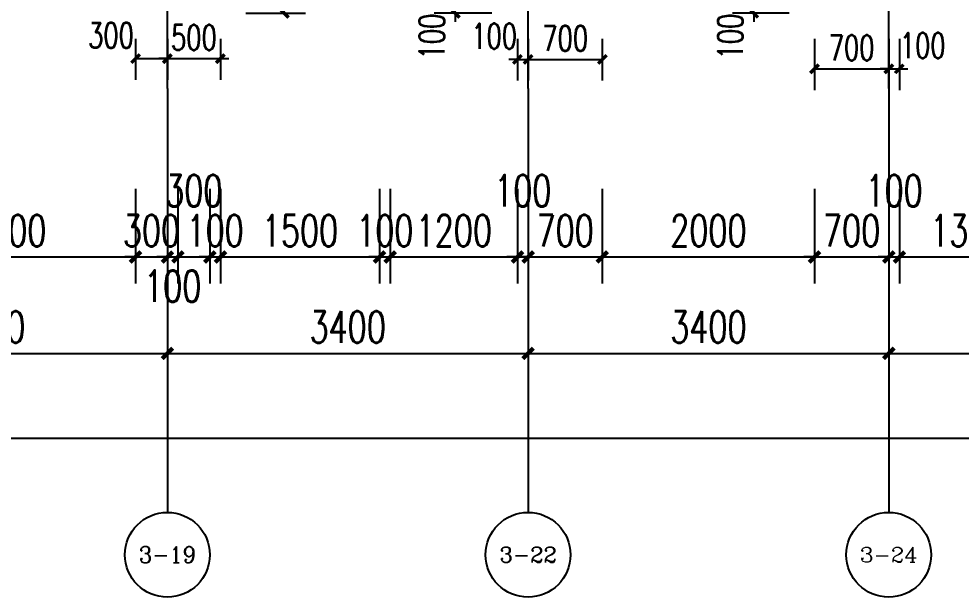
# Model space of a CAD drawing. Extents: x -59851 to 653804, y -249523 to 437614.
# Drawn here: x -11514 to -2631, y -57703 to -52247 of the extents above; entities that cross this region are included whole.
import ezdxf
from ezdxf.enums import TextEntityAlignment as Align

# ---------------------------------------------------------------- set-up
doc = ezdxf.new("R2010")
doc.units = 0
doc.header["$LTSCALE"] = 1000
doc.header["$MEASUREMENT"] = 0
for name, color, linetype in [('A-第三道尺寸线', 105, 'Continuous'), ('AXIS', 3, 'Continuous'), ('AXIS_TEXT', 7, 'Continuous'), ('DOTE', 16, 'Continuous')]:
    doc.layers.add(name, color=color, linetype=linetype)
doc.layers.add('A-第四道尺寸线(线脚尺寸)', color=105, linetype='Continuous', lineweight=5)
doc.styles.add('_TCH_AXIS', font='COMPLEX', dxfattribs={"bigfont": 'GBCBIG'})
doc.styles.add('_TCH_DIM_T3', font='SIMPLEX.shx', dxfattribs={"width": 0.705882, "bigfont": 'GBCBIG.shx'})
doc.styles.add('COMPLEX', font='COMPLEX')
doc.dimstyles.new('_TCH_ARCH&&100', dxfattribs={"dimtxt": 297.5, "dimasz": 100, "dimexe": 250, "dimexo": 300, "dimgap": 100, "dimtad": 1, "dimdec": 0, "dimzin": 0, "dimdsep": 46, "dimtxsty": '_TCH_DIM_T3', "dimblk": 'ARCHTICK', "dimcen": 0.09, "dimclrt": 7, "dimazin": 2, "dimtfac": 1, "dimtdec": 0, "dimtix": 1, "dimtmove": 2, "dimatfit": 3, "dimfxl": 0, "dimtolj": 1, "dimtzin": 0, "dimarcsym": 0})
doc.dimstyles.new('_TCH_ARCH&&80', dxfattribs={"dimtxt": 238, "dimasz": 80, "dimexe": 200, "dimexo": 240, "dimgap": 80, "dimtad": 1, "dimdec": 0, "dimzin": 0, "dimdsep": 46, "dimtxsty": '_TCH_DIM_T3', "dimblk": 'ARCHTICK', "dimcen": 0.09, "dimclrt": 7, "dimazin": 2, "dimtfac": 1, "dimtdec": 0, "dimtix": 1, "dimtmove": 2, "dimatfit": 3, "dimfxl": 0, "dimtolj": 1, "dimtzin": 0, "dimarcsym": 0})

# ---------------------------------------------------------------- blocks, each defined once
blk = doc.blocks.new('zhouxianssceng0329')
at = {"layer": 'DOTE'}
for p, q in [((-3313.7, 132089.9), (-3313.7, 148798.2)), ((-10113.7, 132089.9), (-10113.7, 143398.2)), ((-6713.7, 132089.9), (-6713.7, 143398.2))]:
    blk.add_line(p, q, dxfattribs=at)
blk = doc.blocks.new('_ArchTick')
at = {"color": 0, "linetype": 'ByBlock', "const_width": 0.4}
blk.add_lwpolyline([(-0.5, -0.5), (0.5, 0.5)], dxfattribs=at)
blk = doc.blocks.new('*D512')
at = {"layer": 'A-第四道尺寸线(线脚尺寸)', "color": 0, "lineweight": -2, "transparency": 16777216}
for p, q in [((-10413.7, -45641.8), (-10413.7, -46030)), ((-10113.7, -45641.8), (-10113.7, -46030)), ((-10413.7, -45830), (-10113.7, -45830))]:
    blk.add_line(p, q, dxfattribs=at)
at = {"layer": 'Defpoints', "color": 0, "transparency": 16777216}
for p in [(-10413.7, -45401.8), (-10113.7, -45401.8), (-10113.7, -45830)]:
    blk.add_point(p, dxfattribs=at)
at = {"layer": 'A-第四道尺寸线(线脚尺寸)', "color": 0, "lineweight": -2, "transparency": 16777216, "xscale": 80, "yscale": 80, "zscale": 80, "rotation": 180}
blk.add_blockref('_ArchTick', (-10413.7, -45830), dxfattribs=at)
at = {"layer": 'A-第四道尺寸线(线脚尺寸)', "color": 0, "lineweight": -2, "transparency": 16777216, "xscale": 80, "yscale": 80, "zscale": 80}
blk.add_blockref('_ArchTick', (-10113.7, -45830), dxfattribs=at)
at = {"layer": 'A-第四道尺寸线(线脚尺寸)', "color": 7, "transparency": 16777216, "insert": (-10644.9, -45610), "char_height": 238, "attachment_point": 5, "style": '_TCH_DIM_T3'}
blk.add_mtext('\\A1;300', dxfattribs=at)
blk = doc.blocks.new('*D513')
at = {"layer": 'A-第四道尺寸线(线脚尺寸)', "color": 0, "lineweight": -2, "transparency": 16777216}
for p, q in [((-10113.7, -45641.8), (-10113.7, -46030)), ((-9613.7, -45641.8), (-9613.7, -46030)), ((-10113.7, -45830), (-10193.7, -45830)), ((-10113.7, -45830), (-9613.7, -45830)), ((-9613.7, -45830), (-9533.7, -45830))]:
    blk.add_line(p, q, dxfattribs=at)
at = {"layer": 'Defpoints', "color": 0, "transparency": 16777216}
for p in [(-10113.7, -45401.8), (-9613.7, -45401.8), (-9613.7, -45830)]:
    blk.add_point(p, dxfattribs=at)
at = {"layer": 'A-第四道尺寸线(线脚尺寸)', "color": 0, "lineweight": -2, "transparency": 16777216, "xscale": 80, "yscale": 80, "zscale": 80}
blk.add_blockref('_ArchTick', (-10113.7, -45830), dxfattribs=at)
at = {"layer": 'A-第四道尺寸线(线脚尺寸)', "color": 0, "lineweight": -2, "transparency": 16777216, "xscale": 80, "yscale": 80, "zscale": 80, "rotation": 180}
blk.add_blockref('_ArchTick', (-9613.7, -45830), dxfattribs=at)
at = {"layer": 'A-第四道尺寸线(线脚尺寸)', "color": 7, "transparency": 16777216, "insert": (-9863.7, -45631), "char_height": 238, "attachment_point": 5, "style": '_TCH_DIM_T3'}
blk.add_mtext('\\A1;500', dxfattribs=at)
blk = doc.blocks.new('*D514')
at = {"layer": 'A-第四道尺寸线(线脚尺寸)', "color": 0, "lineweight": -2, "transparency": 16777216}
for p, q in [((-9373.7, -45201.8), (-8811.4, -45201.8)), ((-9011.4, -45401.8), (-9011.4, -45201.8)), ((-9373.7, -45401.8), (-8811.4, -45401.8))]:
    blk.add_line(p, q, dxfattribs=at)
at = {"layer": 'Defpoints', "color": 0, "transparency": 16777216}
for p in [(-9613.7, -45201.8), (-9011.4, -45201.8), (-9613.7, -45401.8)]:
    blk.add_point(p, dxfattribs=at)
at = {"layer": 'A-第四道尺寸线(线脚尺寸)', "color": 0, "lineweight": -2, "transparency": 16777216, "xscale": 80, "yscale": 80, "zscale": 80}
for p, rotation in [((-9011.4, -45201.8), 90), ((-9011.4, -45401.8), 270)]:
    blk.add_blockref('_ArchTick', p, dxfattribs=dict(at, rotation=rotation))
at = {"layer": 'A-第四道尺寸线(线脚尺寸)', "color": 7, "transparency": 16777216, "insert": (-9231.4, -44970.6), "char_height": 238, "attachment_point": 5, "rotation": 90, "style": '_TCH_DIM_T3'}
blk.add_mtext('\\A1;200', dxfattribs=at)
blk = doc.blocks.new('*D515')
at = {"layer": 'A-第四道尺寸线(线脚尺寸)', "color": 0, "lineweight": -2, "transparency": 16777216}
for p, q in [((-6813.7, -45641.8), (-6813.7, -46037.7)), ((-6713.7, -45641.8), (-6713.7, -46037.7)), ((-6813.7, -45837.7), (-6893.7, -45837.7)), ((-6813.7, -45837.7), (-6713.7, -45837.7)), ((-6713.7, -45837.7), (-6633.7, -45837.7))]:
    blk.add_line(p, q, dxfattribs=at)
at = {"layer": 'Defpoints', "color": 0, "transparency": 16777216}
for p in [(-6813.7, -45401.8), (-6713.7, -45401.8), (-6713.7, -45837.7)]:
    blk.add_point(p, dxfattribs=at)
at = {"layer": 'A-第四道尺寸线(线脚尺寸)', "color": 0, "lineweight": -2, "transparency": 16777216, "xscale": 80, "yscale": 80, "zscale": 80}
blk.add_blockref('_ArchTick', (-6813.7, -45837.7), dxfattribs=at)
at = {"layer": 'A-第四道尺寸线(线脚尺寸)', "color": 0, "lineweight": -2, "transparency": 16777216, "xscale": 80, "yscale": 80, "zscale": 80, "rotation": 180}
blk.add_blockref('_ArchTick', (-6713.7, -45837.7), dxfattribs=at)
at = {"layer": 'A-第四道尺寸线(线脚尺寸)', "color": 7, "transparency": 16777216, "insert": (-7033.7, -45617.7), "char_height": 238, "attachment_point": 5, "style": '_TCH_DIM_T3'}
blk.add_mtext('\\A1;100', dxfattribs=at)
blk = doc.blocks.new('*D516')
at = {"layer": 'A-第四道尺寸线(线脚尺寸)', "color": 0, "lineweight": -2, "transparency": 16777216}
for p, q in [((-6713.7, -45641.8), (-6713.7, -46037.7)), ((-6013.7, -45641.8), (-6013.7, -46037.7)), ((-6713.7, -45837.7), (-6013.7, -45837.7))]:
    blk.add_line(p, q, dxfattribs=at)
at = {"layer": 'Defpoints', "color": 0, "transparency": 16777216}
for p in [(-6713.7, -45401.8), (-6013.7, -45401.8), (-6013.7, -45837.7)]:
    blk.add_point(p, dxfattribs=at)
at = {"layer": 'A-第四道尺寸线(线脚尺寸)', "color": 0, "lineweight": -2, "transparency": 16777216, "xscale": 80, "yscale": 80, "zscale": 80, "rotation": 180}
blk.add_blockref('_ArchTick', (-6713.7, -45837.7), dxfattribs=at)
at = {"layer": 'A-第四道尺寸线(线脚尺寸)', "color": 0, "lineweight": -2, "transparency": 16777216, "xscale": 80, "yscale": 80, "zscale": 80}
blk.add_blockref('_ArchTick', (-6013.7, -45837.7), dxfattribs=at)
at = {"layer": 'A-第四道尺寸线(线脚尺寸)', "color": 7, "transparency": 16777216, "insert": (-6363.7, -45638.7), "char_height": 238, "attachment_point": 5, "style": '_TCH_DIM_T3'}
blk.add_mtext('\\A1;700', dxfattribs=at)
blk = doc.blocks.new('*D517')
at = {"layer": 'A-第四道尺寸线(线脚尺寸)', "color": 0, "lineweight": -2, "transparency": 16777216}
for p, q in [((-7399.6, -45301.8), (-7399.6, -45221.8)), ((-7053.7, -45301.8), (-7599.6, -45301.8)), ((-7399.6, -45401.8), (-7399.6, -45301.8)), ((-7053.7, -45401.8), (-7599.6, -45401.8)), ((-7399.6, -45401.8), (-7399.6, -45481.8))]:
    blk.add_line(p, q, dxfattribs=at)
at = {"layer": 'Defpoints', "color": 0, "transparency": 16777216}
for p in [(-7399.6, -45301.8), (-6813.7, -45301.8), (-6813.7, -45401.8)]:
    blk.add_point(p, dxfattribs=at)
at = {"layer": 'A-第四道尺寸线(线脚尺寸)', "color": 0, "lineweight": -2, "transparency": 16777216, "xscale": 80, "yscale": 80, "zscale": 80}
for p, rotation in [((-7399.6, -45301.8), 270), ((-7399.6, -45401.8), 90)]:
    blk.add_blockref('_ArchTick', p, dxfattribs=dict(at, rotation=rotation))
at = {"layer": 'A-第四道尺寸线(线脚尺寸)', "color": 7, "transparency": 16777216, "insert": (-7619.6, -45621.8), "char_height": 238, "attachment_point": 5, "rotation": 90, "style": '_TCH_DIM_T3'}
blk.add_mtext('\\A1;100', dxfattribs=at)
blk = doc.blocks.new('*D519')
at = {"layer": 'A-第四道尺寸线(线脚尺寸)', "color": 0, "lineweight": -2, "transparency": 16777216}
for p, q in [((-4013.7, -45641.8), (-4013.7, -46126.5)), ((-3313.7, -45641.8), (-3313.7, -46126.5)), ((-4013.7, -45926.5), (-3313.7, -45926.5))]:
    blk.add_line(p, q, dxfattribs=at)
at = {"layer": 'Defpoints', "color": 0, "transparency": 16777216}
for p in [(-4013.7, -45401.8), (-3313.7, -45401.8), (-3313.7, -45926.5)]:
    blk.add_point(p, dxfattribs=at)
at = {"layer": 'A-第四道尺寸线(线脚尺寸)', "color": 0, "lineweight": -2, "transparency": 16777216, "xscale": 80, "yscale": 80, "zscale": 80, "rotation": 180}
blk.add_blockref('_ArchTick', (-4013.7, -45926.5), dxfattribs=at)
at = {"layer": 'A-第四道尺寸线(线脚尺寸)', "color": 0, "lineweight": -2, "transparency": 16777216, "xscale": 80, "yscale": 80, "zscale": 80}
blk.add_blockref('_ArchTick', (-3313.7, -45926.5), dxfattribs=at)
at = {"layer": 'A-第四道尺寸线(线脚尺寸)', "color": 7, "transparency": 16777216, "insert": (-3663.7, -45727.5), "char_height": 238, "attachment_point": 5, "style": '_TCH_DIM_T3'}
blk.add_mtext('\\A1;700', dxfattribs=at)
blk = doc.blocks.new('*D520')
at = {"layer": 'A-第四道尺寸线(线脚尺寸)', "color": 0, "lineweight": -2, "transparency": 16777216}
for p, q in [((-3313.7, -45641.8), (-3313.7, -46126.5)), ((-3213.7, -45641.8), (-3213.7, -46126.5)), ((-3313.7, -45926.5), (-3393.7, -45926.5)), ((-3313.7, -45926.5), (-3213.7, -45926.5)), ((-3213.7, -45926.5), (-3133.7, -45926.5))]:
    blk.add_line(p, q, dxfattribs=at)
at = {"layer": 'Defpoints', "color": 0, "transparency": 16777216}
for p in [(-3313.7, -45401.8), (-3213.7, -45401.8), (-3213.7, -45926.5)]:
    blk.add_point(p, dxfattribs=at)
at = {"layer": 'A-第四道尺寸线(线脚尺寸)', "color": 0, "lineweight": -2, "transparency": 16777216, "xscale": 80, "yscale": 80, "zscale": 80}
blk.add_blockref('_ArchTick', (-3313.7, -45926.5), dxfattribs=at)
at = {"layer": 'A-第四道尺寸线(线脚尺寸)', "color": 0, "lineweight": -2, "transparency": 16777216, "xscale": 80, "yscale": 80, "zscale": 80, "rotation": 180}
blk.add_blockref('_ArchTick', (-3213.7, -45926.5), dxfattribs=at)
at = {"layer": 'A-第四道尺寸线(线脚尺寸)', "color": 7, "transparency": 16777216, "insert": (-2993.7, -45706.5), "char_height": 238, "attachment_point": 5, "style": '_TCH_DIM_T3'}
blk.add_mtext('\\A1;100', dxfattribs=at)
blk = doc.blocks.new('*D524')
at = {"layer": 'A-第四道尺寸线(线脚尺寸)', "color": 0, "lineweight": -2, "transparency": 16777216}
for p, q in [((-4586.6, -45301.8), (-4586.6, -45221.8)), ((-4253.7, -45301.8), (-4786.6, -45301.8)), ((-4586.6, -45401.8), (-4586.6, -45301.8)), ((-4253.7, -45401.8), (-4786.6, -45401.8)), ((-4586.6, -45401.8), (-4586.6, -45481.8))]:
    blk.add_line(p, q, dxfattribs=at)
at = {"layer": 'Defpoints', "color": 0, "transparency": 16777216}
for p in [(-4586.6, -45301.8), (-4013.7, -45301.8), (-4013.7, -45401.8)]:
    blk.add_point(p, dxfattribs=at)
at = {"layer": 'A-第四道尺寸线(线脚尺寸)', "color": 0, "lineweight": -2, "transparency": 16777216, "xscale": 80, "yscale": 80, "zscale": 80}
for p, rotation in [((-4586.6, -45301.8), 270), ((-4586.6, -45401.8), 90)]:
    blk.add_blockref('_ArchTick', p, dxfattribs=dict(at, rotation=rotation))
at = {"layer": 'A-第四道尺寸线(线脚尺寸)', "color": 7, "transparency": 16777216, "insert": (-4806.6, -45621.8), "char_height": 238, "attachment_point": 5, "rotation": 90, "style": '_TCH_DIM_T3'}
blk.add_mtext('\\A1;100', dxfattribs=at)
blk = doc.blocks.new('*D2206')
at = {"layer": 'A-第三道尺寸线', "color": 0, "lineweight": -2, "transparency": 16777216}
for p, q in [((-3213.7, -53850), (-3213.7, -54743.6)), ((-1913.7, -53850), (-1913.7, -54743.6)), ((-3213.7, -54493.6), (-1913.7, -54493.6))]:
    blk.add_line(p, q, dxfattribs=at)
at = {"layer": 'Defpoints', "color": 0, "transparency": 16777216}
for p in [(-3213.7, -53550), (-1913.7, -53550), (-1913.7, -54493.6)]:
    blk.add_point(p, dxfattribs=at)
at = {"layer": 'A-第三道尺寸线', "color": 0, "lineweight": -2, "transparency": 16777216, "xscale": 100, "yscale": 100, "zscale": 100, "rotation": 180}
blk.add_blockref('_ArchTick', (-3213.7, -54493.6), dxfattribs=at)
at = {"layer": 'A-第三道尺寸线', "color": 0, "lineweight": -2, "transparency": 16777216, "xscale": 100, "yscale": 100, "zscale": 100}
blk.add_blockref('_ArchTick', (-1913.7, -54493.6), dxfattribs=at)
at = {"layer": 'A-第三道尺寸线', "color": 7, "transparency": 16777216, "insert": (-2563.7, -54244.9), "char_height": 297.5, "attachment_point": 5, "style": '_TCH_DIM_T3'}
blk.add_mtext('\\A1;1300', dxfattribs=at)
blk = doc.blocks.new('*D2207')
at = {"layer": 'A-第三道尺寸线', "color": 0, "lineweight": -2, "transparency": 16777216}
for p, q in [((-3313.7, -53850), (-3313.7, -54743.6)), ((-3213.7, -53850), (-3213.7, -54743.6)), ((-3313.7, -54493.6), (-3413.7, -54493.6)), ((-3313.7, -54493.6), (-3213.7, -54493.6)), ((-3213.7, -54493.6), (-3113.7, -54493.6))]:
    blk.add_line(p, q, dxfattribs=at)
at = {"layer": 'Defpoints', "color": 0, "transparency": 16777216}
for p in [(-3313.7, -53550), (-3213.7, -53550), (-3213.7, -54493.6)]:
    blk.add_point(p, dxfattribs=at)
at = {"layer": 'A-第三道尺寸线', "color": 0, "lineweight": -2, "transparency": 16777216, "xscale": 100, "yscale": 100, "zscale": 100}
blk.add_blockref('_ArchTick', (-3313.7, -54493.6), dxfattribs=at)
at = {"layer": 'A-第三道尺寸线', "color": 0, "lineweight": -2, "transparency": 16777216, "xscale": 100, "yscale": 100, "zscale": 100, "rotation": 180}
blk.add_blockref('_ArchTick', (-3213.7, -54493.6), dxfattribs=at)
at = {"layer": 'A-第三道尺寸线', "color": 7, "transparency": 16777216, "insert": (-3263.7, -53868.6), "char_height": 297.5, "attachment_point": 5, "style": '_TCH_DIM_T3'}
blk.add_mtext('\\A1;100', dxfattribs=at)
blk = doc.blocks.new('*D2208')
at = {"layer": 'A-第三道尺寸线', "color": 0, "lineweight": -2, "transparency": 16777216}
for p, q in [((-4013.7, -53850), (-4013.7, -54743.6)), ((-3313.7, -53850), (-3313.7, -54743.6)), ((-4013.7, -54493.6), (-4113.7, -54493.6)), ((-4013.7, -54493.6), (-3313.7, -54493.6)), ((-3313.7, -54493.6), (-3213.7, -54493.6))]:
    blk.add_line(p, q, dxfattribs=at)
at = {"layer": 'Defpoints', "color": 0, "transparency": 16777216}
for p in [(-4013.7, -53550), (-3313.7, -53550), (-3313.7, -54493.6)]:
    blk.add_point(p, dxfattribs=at)
at = {"layer": 'A-第三道尺寸线', "color": 0, "lineweight": -2, "transparency": 16777216, "xscale": 100, "yscale": 100, "zscale": 100}
blk.add_blockref('_ArchTick', (-4013.7, -54493.6), dxfattribs=at)
at = {"layer": 'A-第三道尺寸线', "color": 0, "lineweight": -2, "transparency": 16777216, "xscale": 100, "yscale": 100, "zscale": 100, "rotation": 180}
blk.add_blockref('_ArchTick', (-3313.7, -54493.6), dxfattribs=at)
at = {"layer": 'A-第三道尺寸线', "color": 7, "transparency": 16777216, "insert": (-3663.7, -54244.9), "char_height": 297.5, "attachment_point": 5, "style": '_TCH_DIM_T3'}
blk.add_mtext('\\A1;700', dxfattribs=at)
blk = doc.blocks.new('*D2209')
at = {"layer": 'A-第三道尺寸线', "color": 0, "lineweight": -2, "transparency": 16777216}
for p, q in [((-6013.7, -53850), (-6013.7, -54743.6)), ((-4013.7, -53850), (-4013.7, -54743.6)), ((-6013.7, -54493.6), (-4013.7, -54493.6))]:
    blk.add_line(p, q, dxfattribs=at)
at = {"layer": 'Defpoints', "color": 0, "transparency": 16777216}
for p in [(-6013.7, -53550), (-4013.7, -53550), (-4013.7, -54493.6)]:
    blk.add_point(p, dxfattribs=at)
at = {"layer": 'A-第三道尺寸线', "color": 0, "lineweight": -2, "transparency": 16777216, "xscale": 100, "yscale": 100, "zscale": 100, "rotation": 180}
blk.add_blockref('_ArchTick', (-6013.7, -54493.6), dxfattribs=at)
at = {"layer": 'A-第三道尺寸线', "color": 0, "lineweight": -2, "transparency": 16777216, "xscale": 100, "yscale": 100, "zscale": 100}
blk.add_blockref('_ArchTick', (-4013.7, -54493.6), dxfattribs=at)
at = {"layer": 'A-第三道尺寸线', "color": 7, "transparency": 16777216, "insert": (-5013.7, -54244.9), "char_height": 297.5, "attachment_point": 5, "style": '_TCH_DIM_T3'}
blk.add_mtext('\\A1;2000', dxfattribs=at)
blk = doc.blocks.new('*D2210')
at = {"layer": 'A-第三道尺寸线', "color": 0, "lineweight": -2, "transparency": 16777216}
for p, q in [((-6713.7, -53850), (-6713.7, -54743.6)), ((-6013.7, -53850), (-6013.7, -54743.6)), ((-6713.7, -54493.6), (-6813.7, -54493.6)), ((-6713.7, -54493.6), (-6013.7, -54493.6)), ((-6013.7, -54493.6), (-5913.7, -54493.6))]:
    blk.add_line(p, q, dxfattribs=at)
at = {"layer": 'Defpoints', "color": 0, "transparency": 16777216}
for p in [(-6713.7, -53550), (-6013.7, -53550), (-6013.7, -54493.6)]:
    blk.add_point(p, dxfattribs=at)
at = {"layer": 'A-第三道尺寸线', "color": 0, "lineweight": -2, "transparency": 16777216, "xscale": 100, "yscale": 100, "zscale": 100}
blk.add_blockref('_ArchTick', (-6713.7, -54493.6), dxfattribs=at)
at = {"layer": 'A-第三道尺寸线', "color": 0, "lineweight": -2, "transparency": 16777216, "xscale": 100, "yscale": 100, "zscale": 100, "rotation": 180}
blk.add_blockref('_ArchTick', (-6013.7, -54493.6), dxfattribs=at)
at = {"layer": 'A-第三道尺寸线', "color": 7, "transparency": 16777216, "insert": (-6363.7, -54244.9), "char_height": 297.5, "attachment_point": 5, "style": '_TCH_DIM_T3'}
blk.add_mtext('\\A1;700', dxfattribs=at)
blk = doc.blocks.new('*D2211')
at = {"layer": 'A-第三道尺寸线', "color": 0, "lineweight": -2, "transparency": 16777216}
for p, q in [((-6813.7, -53850), (-6813.7, -54743.6)), ((-6713.7, -53850), (-6713.7, -54743.6)), ((-6813.7, -54493.6), (-6913.7, -54493.6)), ((-6813.7, -54493.6), (-6713.7, -54493.6)), ((-6713.7, -54493.6), (-6613.7, -54493.6))]:
    blk.add_line(p, q, dxfattribs=at)
at = {"layer": 'Defpoints', "color": 0, "transparency": 16777216}
for p in [(-6813.7, -53550), (-6713.7, -53550), (-6713.7, -54493.6)]:
    blk.add_point(p, dxfattribs=at)
at = {"layer": 'A-第三道尺寸线', "color": 0, "lineweight": -2, "transparency": 16777216, "xscale": 100, "yscale": 100, "zscale": 100}
blk.add_blockref('_ArchTick', (-6813.7, -54493.6), dxfattribs=at)
at = {"layer": 'A-第三道尺寸线', "color": 0, "lineweight": -2, "transparency": 16777216, "xscale": 100, "yscale": 100, "zscale": 100, "rotation": 180}
blk.add_blockref('_ArchTick', (-6713.7, -54493.6), dxfattribs=at)
at = {"layer": 'A-第三道尺寸线', "color": 7, "transparency": 16777216, "insert": (-6763.7, -53868.6), "char_height": 297.5, "attachment_point": 5, "style": '_TCH_DIM_T3'}
blk.add_mtext('\\A1;100', dxfattribs=at)
blk = doc.blocks.new('*D2212')
at = {"layer": 'A-第三道尺寸线', "color": 0, "lineweight": -2, "transparency": 16777216}
for p, q in [((-8013.7, -53850), (-8013.7, -54743.6)), ((-6813.7, -53850), (-6813.7, -54743.6)), ((-8013.7, -54493.6), (-6813.7, -54493.6))]:
    blk.add_line(p, q, dxfattribs=at)
at = {"layer": 'Defpoints', "color": 0, "transparency": 16777216}
for p in [(-8013.7, -53550), (-6813.7, -53550), (-6813.7, -54493.6)]:
    blk.add_point(p, dxfattribs=at)
at = {"layer": 'A-第三道尺寸线', "color": 0, "lineweight": -2, "transparency": 16777216, "xscale": 100, "yscale": 100, "zscale": 100, "rotation": 180}
blk.add_blockref('_ArchTick', (-8013.7, -54493.6), dxfattribs=at)
at = {"layer": 'A-第三道尺寸线', "color": 0, "lineweight": -2, "transparency": 16777216, "xscale": 100, "yscale": 100, "zscale": 100}
blk.add_blockref('_ArchTick', (-6813.7, -54493.6), dxfattribs=at)
at = {"layer": 'A-第三道尺寸线', "color": 7, "transparency": 16777216, "insert": (-7413.7, -54244.9), "char_height": 297.5, "attachment_point": 5, "style": '_TCH_DIM_T3'}
blk.add_mtext('\\A1;1200', dxfattribs=at)
blk = doc.blocks.new('*D2213')
at = {"layer": 'A-第三道尺寸线', "color": 0, "lineweight": -2, "transparency": 16777216}
for p, q in [((-8113.7, -53850), (-8113.7, -54743.6)), ((-8013.7, -53850), (-8013.7, -54743.6)), ((-8113.7, -54493.6), (-8213.7, -54493.6)), ((-8113.7, -54493.6), (-8013.7, -54493.6)), ((-8013.7, -54493.6), (-7913.7, -54493.6))]:
    blk.add_line(p, q, dxfattribs=at)
at = {"layer": 'Defpoints', "color": 0, "transparency": 16777216}
for p in [(-8113.7, -53550), (-8013.7, -53550), (-8013.7, -54493.6)]:
    blk.add_point(p, dxfattribs=at)
at = {"layer": 'A-第三道尺寸线', "color": 0, "lineweight": -2, "transparency": 16777216, "xscale": 100, "yscale": 100, "zscale": 100}
blk.add_blockref('_ArchTick', (-8113.7, -54493.6), dxfattribs=at)
at = {"layer": 'A-第三道尺寸线', "color": 0, "lineweight": -2, "transparency": 16777216, "xscale": 100, "yscale": 100, "zscale": 100, "rotation": 180}
blk.add_blockref('_ArchTick', (-8013.7, -54493.6), dxfattribs=at)
at = {"layer": 'A-第三道尺寸线', "color": 7, "transparency": 16777216, "insert": (-8063.7, -54244.9), "char_height": 297.5, "attachment_point": 5, "style": '_TCH_DIM_T3'}
blk.add_mtext('\\A1;100', dxfattribs=at)
blk = doc.blocks.new('*D2214')
at = {"layer": 'A-第三道尺寸线', "color": 0, "lineweight": -2, "transparency": 16777216}
for p, q in [((-9613.7, -53850), (-9613.7, -54743.6)), ((-8113.7, -53850), (-8113.7, -54743.6)), ((-9613.7, -54493.6), (-8113.7, -54493.6))]:
    blk.add_line(p, q, dxfattribs=at)
at = {"layer": 'Defpoints', "color": 0, "transparency": 16777216}
for p in [(-9613.7, -53550), (-8113.7, -53550), (-8113.7, -54493.6)]:
    blk.add_point(p, dxfattribs=at)
at = {"layer": 'A-第三道尺寸线', "color": 0, "lineweight": -2, "transparency": 16777216, "xscale": 100, "yscale": 100, "zscale": 100, "rotation": 180}
blk.add_blockref('_ArchTick', (-9613.7, -54493.6), dxfattribs=at)
at = {"layer": 'A-第三道尺寸线', "color": 0, "lineweight": -2, "transparency": 16777216, "xscale": 100, "yscale": 100, "zscale": 100}
blk.add_blockref('_ArchTick', (-8113.7, -54493.6), dxfattribs=at)
at = {"layer": 'A-第三道尺寸线', "color": 7, "transparency": 16777216, "insert": (-8863.7, -54244.9), "char_height": 297.5, "attachment_point": 5, "style": '_TCH_DIM_T3'}
blk.add_mtext('\\A1;1500', dxfattribs=at)
blk = doc.blocks.new('*D2215')
at = {"layer": 'A-第三道尺寸线', "color": 0, "lineweight": -2, "transparency": 16777216}
for p, q in [((-9713.7, -53850), (-9713.7, -54743.6)), ((-9613.7, -53850), (-9613.7, -54743.6)), ((-9713.7, -54493.6), (-9813.7, -54493.6)), ((-9713.7, -54493.6), (-9613.7, -54493.6)), ((-9613.7, -54493.6), (-9513.7, -54493.6))]:
    blk.add_line(p, q, dxfattribs=at)
at = {"layer": 'Defpoints', "color": 0, "transparency": 16777216}
for p in [(-9713.7, -53550), (-9613.7, -53550), (-9613.7, -54493.6)]:
    blk.add_point(p, dxfattribs=at)
at = {"layer": 'A-第三道尺寸线', "color": 0, "lineweight": -2, "transparency": 16777216, "xscale": 100, "yscale": 100, "zscale": 100}
blk.add_blockref('_ArchTick', (-9713.7, -54493.6), dxfattribs=at)
at = {"layer": 'A-第三道尺寸线', "color": 0, "lineweight": -2, "transparency": 16777216, "xscale": 100, "yscale": 100, "zscale": 100, "rotation": 180}
blk.add_blockref('_ArchTick', (-9613.7, -54493.6), dxfattribs=at)
at = {"layer": 'A-第三道尺寸线', "color": 7, "transparency": 16777216, "insert": (-9663.7, -54244.9), "char_height": 297.5, "attachment_point": 5, "style": '_TCH_DIM_T3'}
blk.add_mtext('\\A1;100', dxfattribs=at)
blk = doc.blocks.new('*D2216')
at = {"layer": 'A-第三道尺寸线', "color": 0, "lineweight": -2, "transparency": 16777216}
for p, q in [((-10013.7, -53850), (-10013.7, -54743.6)), ((-9713.7, -53850), (-9713.7, -54743.6)), ((-10013.7, -54493.6), (-9713.7, -54493.6))]:
    blk.add_line(p, q, dxfattribs=at)
at = {"layer": 'Defpoints', "color": 0, "transparency": 16777216}
for p in [(-10013.7, -53550), (-9713.7, -53550), (-9713.7, -54493.6)]:
    blk.add_point(p, dxfattribs=at)
at = {"layer": 'A-第三道尺寸线', "color": 0, "lineweight": -2, "transparency": 16777216, "xscale": 100, "yscale": 100, "zscale": 100, "rotation": 180}
blk.add_blockref('_ArchTick', (-10013.7, -54493.6), dxfattribs=at)
at = {"layer": 'A-第三道尺寸线', "color": 0, "lineweight": -2, "transparency": 16777216, "xscale": 100, "yscale": 100, "zscale": 100}
blk.add_blockref('_ArchTick', (-9713.7, -54493.6), dxfattribs=at)
at = {"layer": 'A-第三道尺寸线', "color": 7, "transparency": 16777216, "insert": (-9863.7, -53868.6), "char_height": 297.5, "attachment_point": 5, "style": '_TCH_DIM_T3'}
blk.add_mtext('\\A1;300', dxfattribs=at)
blk = doc.blocks.new('*D2217')
at = {"layer": 'A-第三道尺寸线', "color": 0, "lineweight": -2, "transparency": 16777216}
for p, q in [((-10113.7, -53850), (-10113.7, -54743.6)), ((-10013.7, -53850), (-10013.7, -54743.6)), ((-10113.7, -54493.6), (-10213.7, -54493.6)), ((-10113.7, -54493.6), (-10013.7, -54493.6)), ((-10013.7, -54493.6), (-9913.7, -54493.6))]:
    blk.add_line(p, q, dxfattribs=at)
at = {"layer": 'Defpoints', "color": 0, "transparency": 16777216}
for p in [(-10113.7, -53550), (-10013.7, -53550), (-10013.7, -54493.6)]:
    blk.add_point(p, dxfattribs=at)
at = {"layer": 'A-第三道尺寸线', "color": 0, "lineweight": -2, "transparency": 16777216, "xscale": 100, "yscale": 100, "zscale": 100}
blk.add_blockref('_ArchTick', (-10113.7, -54493.6), dxfattribs=at)
at = {"layer": 'A-第三道尺寸线', "color": 0, "lineweight": -2, "transparency": 16777216, "xscale": 100, "yscale": 100, "zscale": 100, "rotation": 180}
blk.add_blockref('_ArchTick', (-10013.7, -54493.6), dxfattribs=at)
at = {"layer": 'A-第三道尺寸线', "color": 7, "transparency": 16777216, "insert": (-10063.7, -54768.6), "char_height": 297.5, "attachment_point": 5, "style": '_TCH_DIM_T3'}
blk.add_mtext('\\A1;100', dxfattribs=at)
blk = doc.blocks.new('*D2218')
at = {"layer": 'A-第三道尺寸线', "color": 0, "lineweight": -2, "transparency": 16777216}
for p, q in [((-10413.7, -53850), (-10413.7, -54743.6)), ((-10113.7, -53850), (-10113.7, -54743.6)), ((-10413.7, -54493.6), (-10513.7, -54493.6)), ((-10413.7, -54493.6), (-10113.7, -54493.6)), ((-10113.7, -54493.6), (-10013.7, -54493.6))]:
    blk.add_line(p, q, dxfattribs=at)
at = {"layer": 'Defpoints', "color": 0, "transparency": 16777216}
for p in [(-10413.7, -53550), (-10113.7, -53550), (-10113.7, -54493.6)]:
    blk.add_point(p, dxfattribs=at)
at = {"layer": 'A-第三道尺寸线', "color": 0, "lineweight": -2, "transparency": 16777216, "xscale": 100, "yscale": 100, "zscale": 100}
blk.add_blockref('_ArchTick', (-10413.7, -54493.6), dxfattribs=at)
at = {"layer": 'A-第三道尺寸线', "color": 0, "lineweight": -2, "transparency": 16777216, "xscale": 100, "yscale": 100, "zscale": 100, "rotation": 180}
blk.add_blockref('_ArchTick', (-10113.7, -54493.6), dxfattribs=at)
at = {"layer": 'A-第三道尺寸线', "color": 7, "transparency": 16777216, "insert": (-10263.7, -54244.9), "char_height": 297.5, "attachment_point": 5, "style": '_TCH_DIM_T3'}
blk.add_mtext('\\A1;300', dxfattribs=at)
blk = doc.blocks.new('*D2219')
at = {"layer": 'A-第三道尺寸线', "color": 0, "lineweight": -2, "transparency": 16777216}
for p, q in [((-12813.7, -53850), (-12813.7, -54743.6)), ((-10413.7, -53850), (-10413.7, -54743.6)), ((-12813.7, -54493.6), (-10413.7, -54493.6))]:
    blk.add_line(p, q, dxfattribs=at)
at = {"layer": 'Defpoints', "color": 0, "transparency": 16777216}
for p in [(-12813.7, -53550), (-10413.7, -53550), (-10413.7, -54493.6)]:
    blk.add_point(p, dxfattribs=at)
at = {"layer": 'A-第三道尺寸线', "color": 0, "lineweight": -2, "transparency": 16777216, "xscale": 100, "yscale": 100, "zscale": 100, "rotation": 180}
blk.add_blockref('_ArchTick', (-12813.7, -54493.6), dxfattribs=at)
at = {"layer": 'A-第三道尺寸线', "color": 0, "lineweight": -2, "transparency": 16777216, "xscale": 100, "yscale": 100, "zscale": 100}
blk.add_blockref('_ArchTick', (-10413.7, -54493.6), dxfattribs=at)
at = {"layer": 'A-第三道尺寸线', "color": 7, "transparency": 16777216, "insert": (-11613.7, -54244.9), "char_height": 297.5, "attachment_point": 5, "style": '_TCH_DIM_T3'}
blk.add_mtext('\\A1;2400', dxfattribs=at)
blk = doc.blocks.new('*D3261')
at = {"layer": 'AXIS', "color": 0, "lineweight": -2, "transparency": 16777216}
for p, q in [((-13513.7, -53202.6), (-13513.7, -55652.6)), ((-10113.7, -53202.6), (-10113.7, -55652.6)), ((-13513.7, -55402.6), (-10113.7, -55402.6))]:
    blk.add_line(p, q, dxfattribs=at)
at = {"layer": 'Defpoints', "color": 0, "transparency": 16777216}
for p in [(-13513.7, -52902.6), (-10113.7, -52902.6), (-10113.7, -55402.6)]:
    blk.add_point(p, dxfattribs=at)
at = {"layer": 'AXIS', "color": 0, "lineweight": -2, "transparency": 16777216, "xscale": 100, "yscale": 100, "zscale": 100, "rotation": 180}
blk.add_blockref('_ArchTick', (-13513.7, -55402.6), dxfattribs=at)
at = {"layer": 'AXIS', "color": 0, "lineweight": -2, "transparency": 16777216, "xscale": 100, "yscale": 100, "zscale": 100}
blk.add_blockref('_ArchTick', (-10113.7, -55402.6), dxfattribs=at)
at = {"layer": 'AXIS', "color": 7, "transparency": 16777216, "insert": (-11813.7, -55153.9), "char_height": 297.5, "attachment_point": 5, "style": '_TCH_DIM_T3'}
blk.add_mtext('\\A1;3400', dxfattribs=at)
blk = doc.blocks.new('*D3262')
at = {"layer": 'AXIS', "color": 0, "lineweight": -2, "transparency": 16777216}
for p, q in [((-10113.7, -53202.6), (-10113.7, -55652.6)), ((-6713.7, -53202.6), (-6713.7, -55652.6)), ((-10113.7, -55402.6), (-6713.7, -55402.6))]:
    blk.add_line(p, q, dxfattribs=at)
at = {"layer": 'Defpoints', "color": 0, "transparency": 16777216}
for p in [(-10113.7, -52902.6), (-6713.7, -52902.6), (-6713.7, -55402.6)]:
    blk.add_point(p, dxfattribs=at)
at = {"layer": 'AXIS', "color": 0, "lineweight": -2, "transparency": 16777216, "xscale": 100, "yscale": 100, "zscale": 100, "rotation": 180}
blk.add_blockref('_ArchTick', (-10113.7, -55402.6), dxfattribs=at)
at = {"layer": 'AXIS', "color": 0, "lineweight": -2, "transparency": 16777216, "xscale": 100, "yscale": 100, "zscale": 100}
blk.add_blockref('_ArchTick', (-6713.7, -55402.6), dxfattribs=at)
at = {"layer": 'AXIS', "color": 7, "transparency": 16777216, "insert": (-8413.7, -55153.9), "char_height": 297.5, "attachment_point": 5, "style": '_TCH_DIM_T3'}
blk.add_mtext('\\A1;3400', dxfattribs=at)
blk = doc.blocks.new('*D3263')
at = {"layer": 'AXIS', "color": 0, "lineweight": -2, "transparency": 16777216}
for p, q in [((-6713.7, -53202.6), (-6713.7, -55652.6)), ((-3313.7, -53202.6), (-3313.7, -55652.6)), ((-6713.7, -55402.6), (-3313.7, -55402.6))]:
    blk.add_line(p, q, dxfattribs=at)
at = {"layer": 'Defpoints', "color": 0, "transparency": 16777216}
for p in [(-6713.7, -52902.6), (-3313.7, -52902.6), (-3313.7, -55402.6)]:
    blk.add_point(p, dxfattribs=at)
at = {"layer": 'AXIS', "color": 0, "lineweight": -2, "transparency": 16777216, "xscale": 100, "yscale": 100, "zscale": 100, "rotation": 180}
blk.add_blockref('_ArchTick', (-6713.7, -55402.6), dxfattribs=at)
at = {"layer": 'AXIS', "color": 0, "lineweight": -2, "transparency": 16777216, "xscale": 100, "yscale": 100, "zscale": 100}
blk.add_blockref('_ArchTick', (-3313.7, -55402.6), dxfattribs=at)
at = {"layer": 'AXIS', "color": 7, "transparency": 16777216, "insert": (-5013.7, -55153.9), "char_height": 297.5, "attachment_point": 5, "style": '_TCH_DIM_T3'}
blk.add_mtext('\\A1;3400', dxfattribs=at)
blk = doc.blocks.new('*D3264')
at = {"layer": 'AXIS', "color": 0, "lineweight": -2, "transparency": 16777216}
for p, q in [((-3313.7, -53202.6), (-3313.7, -55652.6)), ((-313.7, -53202.6), (-313.7, -55652.6)), ((-3313.7, -55402.6), (-313.7, -55402.6))]:
    blk.add_line(p, q, dxfattribs=at)
at = {"layer": 'Defpoints', "color": 0, "transparency": 16777216}
for p in [(-3313.7, -52902.6), (-313.7, -52902.6), (-313.7, -55402.6)]:
    blk.add_point(p, dxfattribs=at)
at = {"layer": 'AXIS', "color": 0, "lineweight": -2, "transparency": 16777216, "xscale": 100, "yscale": 100, "zscale": 100, "rotation": 180}
blk.add_blockref('_ArchTick', (-3313.7, -55402.6), dxfattribs=at)
at = {"layer": 'AXIS', "color": 0, "lineweight": -2, "transparency": 16777216, "xscale": 100, "yscale": 100, "zscale": 100}
blk.add_blockref('_ArchTick', (-313.7, -55402.6), dxfattribs=at)
at = {"layer": 'AXIS', "color": 7, "transparency": 16777216, "insert": (-1813.7, -55153.9), "char_height": 297.5, "attachment_point": 5, "style": '_TCH_DIM_T3'}
blk.add_mtext('\\A1;3000', dxfattribs=at)
blk = doc.blocks.new('*D3267')
at = {"layer": 'AXIS', "color": 0, "lineweight": -2, "transparency": 16777216}
for p, q in [((-30613.7, -55043.6), (-30613.7, -56452.6)), ((4686.3, -55043.6), (4686.3, -56452.6)), ((-30613.7, -56202.6), (4686.3, -56202.6))]:
    blk.add_line(p, q, dxfattribs=at)
at = {"layer": 'Defpoints', "color": 0, "transparency": 16777216}
for p in [(-30613.7, -54743.6), (4686.3, -54743.6), (4686.3, -56202.6)]:
    blk.add_point(p, dxfattribs=at)
at = {"layer": 'AXIS', "color": 0, "lineweight": -2, "transparency": 16777216, "xscale": 100, "yscale": 100, "zscale": 100, "rotation": 180}
blk.add_blockref('_ArchTick', (-30613.7, -56202.6), dxfattribs=at)
at = {"layer": 'AXIS', "color": 0, "lineweight": -2, "transparency": 16777216, "xscale": 100, "yscale": 100, "zscale": 100}
blk.add_blockref('_ArchTick', (4686.3, -56202.6), dxfattribs=at)
at = {"layer": 'AXIS', "color": 7, "transparency": 16777216, "insert": (-12963.7, -55953.9), "char_height": 297.5, "attachment_point": 5, "style": '_TCH_DIM_T3'}
blk.add_mtext('\\A1;35300', dxfattribs=at)
blk = doc.blocks.new('_AXISO')
blk.add_circle((0, 0), 0.5)
at = {"layer": 'AXIS_TEXT', "style": 'COMPLEX', "width": 1.041667}
blk.add_attdef('A', text='', height=0.56, dxfattribs=at).set_placement((-0.25, -0.28), (0.25, -0.28), align=Align.FIT)
blk = doc.blocks.new('1417fxianjiao0427')
at = {"layer": 'A-第四道尺寸线(线脚尺寸)'}
for base, p1, p2, angle, picture, middle in [((-9011.4, -45201.8), (-9613.7, -45401.8), (-9613.7, -45201.8), 90, '*D514', (-9231.4, -44970.6)), ((-7399.6, -45301.8), (-6813.7, -45401.8), (-6813.7, -45301.8), 90, '*D517', (-7619.6, -45621.8)), ((-4586.6, -45301.8), (-4013.7, -45401.8), (-4013.7, -45301.8), 90, '*D524', (-4806.6, -45621.8)), ((-10113.7, -45830), (-10413.7, -45401.8), (-10113.7, -45401.8), 0, '*D512', (-10644.9, -45610)), ((-6713.7, -45837.7), (-6813.7, -45401.8), (-6713.7, -45401.8), 0, '*D515', (-7033.7, -45617.7)), ((-3213.7, -45926.5), (-3313.7, -45401.8), (-3213.7, -45401.8), 0, '*D520', (-2993.7, -45706.5))]:
    dim = blk.add_linear_dim(base=base, p1=p1, p2=p2, angle=angle, dimstyle='_TCH_ARCH&&80', dxfattribs=at)
    dim.commit()
    dim.dimension.update_dxf_attribs({"geometry": picture, "text_midpoint": middle, "dimtype": 129})
for p1, p2, distance, picture, middle in [((-10113.7, -45401.8), (-9613.7, -45401.8), -428.2, '*D513', (-9863.7, -45631)), ((-6713.7, -45401.8), (-6013.7, -45401.8), -435.9, '*D516', (-6363.7, -45638.7)), ((-4013.7, -45401.8), (-3313.7, -45401.8), -524.7, '*D519', (-3663.7, -45727.5))]:
    dim = blk.add_aligned_dim(p1=p1, p2=p2, distance=distance, dimstyle='_TCH_ARCH&&80', dxfattribs=at)
    dim.commit()
    dim.dimension.update_dxf_attribs({"geometry": picture, "text_midpoint": middle})

msp = doc.modelspace()

# ---------------------------------------------------------------- linework, layer by layer
at = {"layer": 'AXIS'}
for p, q in [((-10113.7, -52902.6), (-10113.7, -56902.6)), ((-6713.7, -52902.6), (-6713.7, -56902.6)), ((-3313.7, -52902.6), (-3313.7, -56902.6))]:
    msp.add_line(p, q, dxfattribs=at)

# ---------------------------------------------------------------- block references
for name, p in [('zhouxianssceng0329', (0, -184992.5)), ('1417fxianjiao0427', (0, -6792.5))]:
    msp.add_blockref(name, p)
ref = msp.add_blockref('_AXISO', (-10113.7, -57302.6), dxfattribs=dict(at, xscale=800, yscale=800, zscale=800))
ref.add_attrib('A', '3-19', dxfattribs={"layer": 'AXIS_TEXT', "height": 152.88, "style": '_TCH_AXIS'}).set_placement((-10383.1, -57379), (-9844.4, -57379), align=Align.FIT)
ref = msp.add_blockref('_AXISO', (-6713.7, -57302.6), dxfattribs=dict(at, xscale=800, yscale=800, zscale=800))
ref.add_attrib('A', '3-22', dxfattribs={"layer": 'AXIS_TEXT', "height": 143.86, "style": '_TCH_AXIS'}).set_placement((-6984.3, -57374.5), (-6443.1, -57374.5), align=Align.FIT)
ref = msp.add_blockref('_AXISO', (-3313.7, -57302.6), dxfattribs=dict(at, xscale=800, yscale=800, zscale=800))
ref.add_attrib('A', '3-24', dxfattribs={"layer": 'AXIS_TEXT', "height": 140.54, "style": '_TCH_AXIS'}).set_placement((-3584.8, -57372.9), (-3042.7, -57372.9), align=Align.FIT)

# ---------------------------------------------------------------- dimensions: what is measured, and where the dimension line sits
at = {"layer": 'A-第三道尺寸线'}
for p1, p2, picture, middle in [((-12813.7, -53550), (-10413.7, -53550), '*D2219', (-11613.7, -54244.9)), ((-10413.7, -53550), (-10113.7, -53550), '*D2218', (-10263.7, -54244.9)), ((-9713.7, -53550), (-9613.7, -53550), '*D2215', (-9663.7, -54244.9)), ((-9613.7, -53550), (-8113.7, -53550), '*D2214', (-8863.7, -54244.9)), ((-8113.7, -53550), (-8013.7, -53550), '*D2213', (-8063.7, -54244.9)), ((-8013.7, -53550), (-6813.7, -53550), '*D2212', (-7413.7, -54244.9)), ((-6713.7, -53550), (-6013.7, -53550), '*D2210', (-6363.7, -54244.9)), ((-6013.7, -53550), (-4013.7, -53550), '*D2209', (-5013.7, -54244.9)), ((-4013.7, -53550), (-3313.7, -53550), '*D2208', (-3663.7, -54244.9)), ((-3213.7, -53550), (-1913.7, -53550), '*D2206', (-2563.7, -54244.9))]:
    dim = msp.add_aligned_dim(p1=p1, p2=p2, distance=-943.6, dimstyle='_TCH_ARCH&&100', dxfattribs=at)
    dim.commit()
    dim.dimension.update_dxf_attribs({"geometry": picture, "text_midpoint": middle})
for base, p1, p2, picture, middle in [((-10013.7, -54493.6), (-10113.7, -53550), (-10013.7, -53550), '*D2217', (-10063.7, -54768.6)), ((-9713.7, -54493.6), (-10013.7, -53550), (-9713.7, -53550), '*D2216', (-9863.7, -53868.6)), ((-6713.7, -54493.6), (-6813.7, -53550), (-6713.7, -53550), '*D2211', (-6763.7, -53868.6)), ((-3213.7, -54493.6), (-3313.7, -53550), (-3213.7, -53550), '*D2207', (-3263.7, -53868.6))]:
    dim = msp.add_linear_dim(base=base, p1=p1, p2=p2, angle=0, dimstyle='_TCH_ARCH&&100', dxfattribs=at)
    dim.commit()
    dim.dimension.update_dxf_attribs({"geometry": picture, "text_midpoint": middle, "dimtype": 161})
at = {"layer": 'AXIS'}
for p1, p2, distance, picture, middle in [((-13513.7, -52902.6), (-10113.7, -52902.6), -2500, '*D3261', (-11813.7, -55153.9)), ((-10113.7, -52902.6), (-6713.7, -52902.6), -2500, '*D3262', (-8413.7, -55153.9)), ((-6713.7, -52902.6), (-3313.7, -52902.6), -2500, '*D3263', (-5013.7, -55153.9)), ((-3313.7, -52902.6), (-313.7, -52902.6), -2500, '*D3264', (-1813.7, -55153.9)), ((-30613.7, -54743.6), (4686.3, -54743.6), -1459, '*D3267', (-12963.7, -55953.9))]:
    dim = msp.add_aligned_dim(p1=p1, p2=p2, distance=distance, dimstyle='_TCH_ARCH&&100', dxfattribs=at)
    dim.commit()
    dim.dimension.update_dxf_attribs({"geometry": picture, "text_midpoint": middle})

doc.saveas('drawing.dxf')
